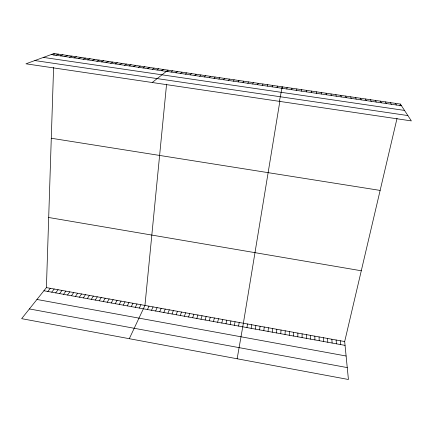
<?xml version="1.0" encoding="UTF-8"?>
<svg xmlns="http://www.w3.org/2000/svg" width="433" height="433" viewBox="0 0 433 433"><rect width="100%" height="100%" fill="white"/><g stroke="black" fill="none" stroke-linecap="round" stroke-linejoin="round"><path stroke-width="0.65" d="M306.342 338.357L306.348 334.622M306.521 91.861L306.526 90.373M302.066 337.583L302.115 333.859M297.796 336.809L297.888 333.096M397.05 118.306L344.679 341.556L348.43 379.492L21.65 318.661L46.407 287.609L53.595 67.451M53.984 55.511L54.049 53.508L400.39 104.077L411.35 120.904L25.958 63.808L54.049 53.508M293.531 336.035L293.661 332.327M301.595 91.141L301.655 89.658M289.271 335.261L289.444 331.564M285.011 334.493L285.233 330.807M280.763 333.719L281.022 330.043M296.67 90.421L296.789 88.949M276.519 332.95L276.822 329.286M272.281 332.181L272.622 328.523M166.575 84.181L144.947 305.433L129.305 338.698M167.82 71.483L167.95 70.135L152.216 82.514M268.043 331.413L268.428 327.765M263.816 330.644L264.244 327.007M291.761 89.707L291.934 88.24M259.594 329.881L260.06 326.249M255.373 329.112L255.881 325.497M251.162 328.349L251.708 324.739M286.852 88.987L287.079 87.531M279.913 100.965L243.378 323.235L237.138 358.773M281.943 88.603L282.235 86.822L279.382 101.354M246.951 327.586L247.541 323.987M238.551 326.06L239.222 322.482M234.356 325.302L235.065 321.73M230.167 324.539L230.919 320.983M225.983 323.781L226.773 320.231M221.804 323.023L222.638 319.484M399.968 105.863L400.39 104.077M277.06 87.558L277.396 86.118M217.631 322.266L218.503 318.737M213.464 321.513L214.378 317.99M209.301 320.756L210.254 317.243M272.173 86.844L272.568 85.415M205.139 320.003L206.135 316.496M200.988 319.245L202.022 315.754M196.842 318.493L197.913 315.013M267.291 86.129L267.746 84.706M192.696 317.746L193.811 314.271M188.561 316.994L189.714 313.53M184.426 316.242L185.616 312.788M262.42 85.415L262.923 84.002M180.296 315.495L181.53 312.047M176.171 314.748L177.443 311.311M172.053 314.001L173.362 310.569M167.939 313.254L169.292 309.833M257.554 84.706L258.117 83.304M163.831 312.507L165.222 309.097M159.728 311.765L161.157 308.361M155.631 311.018L157.098 307.63M252.693 83.991L253.31 82.6M151.534 310.277L153.038 306.894M147.447 309.535L148.99 306.163M139.329 308.063L140.947 304.708M247.844 83.282L248.51 81.902M135.296 307.333L136.958 303.988M131.275 306.602L132.969 303.262M127.253 305.871L128.985 302.543M243 82.573L243.719 81.198M123.237 305.141L125.007 301.823M119.227 304.415L121.034 301.108M115.221 303.69L117.067 300.388M238.161 81.869L238.935 80.5M111.216 302.965L113.1 299.668M107.222 302.239L109.143 298.954M103.227 301.514L105.187 298.24M233.327 81.16L234.156 79.802M99.238 300.789L101.235 297.525M95.26 300.069L97.29 296.811M91.282 299.344L93.349 296.096M87.304 298.624L89.409 295.387M228.505 80.457L229.387 79.109M83.336 297.904L85.48 294.673M79.374 297.184L81.55 293.964M75.412 296.47L77.626 293.255M223.682 79.753L224.624 78.411M71.456 295.75L73.707 292.546M67.505 295.035L69.794 291.837M63.559 294.316L65.886 291.133M59.619 293.601L61.984 290.424M218.871 79.05L219.861 77.718M55.684 292.887L58.082 289.72M51.749 292.178L54.185 289.017M47.825 291.463L50.293 288.313M214.07 78.346L215.114 77.025M209.269 77.642L210.368 76.332M204.479 76.944L205.626 75.64M199.694 76.24L200.896 74.947M194.915 75.542L196.171 74.259M190.141 74.844L191.451 73.567M185.378 74.151L186.737 72.879M180.621 73.453L182.033 72.192M175.868 72.76L177.33 71.505M171.122 72.067L172.637 70.823M161.698 70.687L163.322 69.459M157.027 70.005L158.7 68.787M152.356 69.323L154.078 68.111M147.696 68.641L149.472 67.44M143.042 67.959L144.866 66.769M138.392 67.277L140.265 66.097M133.748 66.601L135.675 65.426M129.11 65.924L131.085 64.755M124.482 65.248L126.506 64.084M119.86 64.571L121.933 63.418M115.243 63.895L117.365 62.753M110.632 63.218L112.802 62.087M106.025 62.547L108.245 61.421M101.425 61.876L103.698 60.755M96.83 61.205L99.152 60.09M92.245 60.533L94.616 59.429M87.666 59.862L90.086 58.769M83.093 59.191L85.561 58.109M78.525 58.525L81.041 57.448M73.962 57.86L76.527 56.788M69.404 57.194L72.019 56.128M64.858 56.528L67.516 55.473M60.311 55.862L63.023 54.818M55.776 55.197L58.531 54.163M51.246 54.536L401.478 105.749M43.419 57.405L404.525 110.426M34.84 60.555L407.87 115.568M51.283 138.251L380.136 190.417M48.696 217.496L361.284 270.771M46.407 287.609L344.679 341.556M43.901 290.749L345.058 345.382M36.951 299.468L346.108 356.007M29.395 308.94L347.255 367.59M395.389 103.346L396.417 105.008M390.393 102.616L391.362 104.272M385.402 101.885L386.317 103.53M380.418 101.16L381.273 102.794M375.443 100.434L376.239 102.058M370.48 99.709L371.216 101.322M365.517 98.984L366.194 100.591M360.565 98.259L361.187 99.855M355.617 97.539L356.18 99.125M350.676 96.819L351.185 98.394M345.745 96.099L346.189 97.663M340.82 95.379L341.209 96.938M335.9 94.659L336.23 96.207M330.985 93.939L331.261 95.482M326.081 93.225L326.298 94.757M321.183 92.51L321.346 94.031M340.403 340.782L340.739 344.598M336.127 340.008L336.419 343.818M316.29 91.796L316.399 93.306M331.857 339.239L332.106 343.033M327.592 338.465L327.797 342.254M323.332 337.697L323.494 341.469M311.403 91.082L311.457 92.586M319.078 336.928L319.202 340.69M314.829 336.16L314.91 339.916M310.585 335.391L310.623 339.136"/></g></svg>
